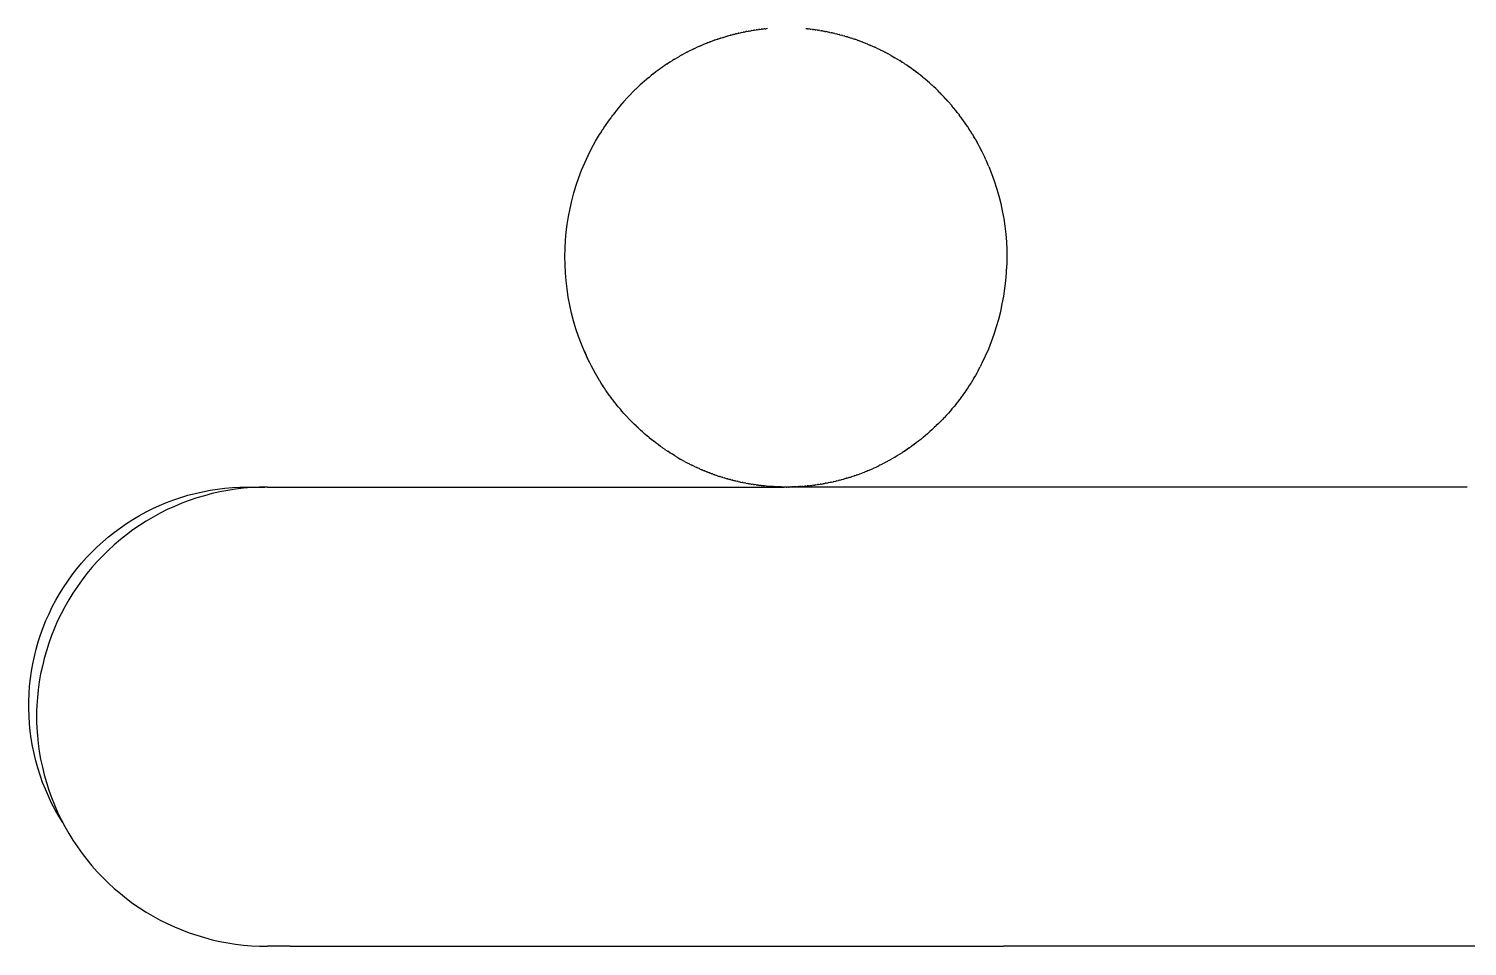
# Model space of a CAD drawing. Header units: millimetres. Extents: x -2163 to 4354, y -841 to 3711.
# Drawn here: x 1582.2 to 1733.4, y -3.2 to 93.3 of the extents above; entities that cross this region are included whole.
import ezdxf

# ---------------------------------------------------------------- set-up
doc = ezdxf.new("R2010")
doc.units = ezdxf.units.MM
doc.header["$MEASUREMENT"] = 0
doc.layers.add('Utwórz2D linie widoczne', color=7, linetype='Continuous', true_color=0x000000)

msp = doc.modelspace()

# ---------------------------------------------------------------- linework, layer by layer
at = {"layer": 'Utwórz2D linie widoczne'}
for p, q in [((1654.62, 92.23), (1654.86, 92.31)), ((1654.9, 92.32), (1654.86, 92.31)), ((1654.9, 92.32), (1655.13, 92.4)), ((1655.17, 92.41), (1655.13, 92.4)), ((1655.17, 92.41), (1655.4, 92.48)), ((1655.45, 92.49), (1655.4, 92.48)), ((1655.45, 92.49), (1655.67, 92.56)), ((1655.72, 92.57), (1655.67, 92.56)), ((1655.72, 92.57), (1655.94, 92.63)), ((1656, 92.65), (1655.94, 92.63)), ((1656, 92.65), (1656.21, 92.7)), ((1656.28, 92.72), (1656.21, 92.7)), ((1656.28, 92.72), (1656.48, 92.77)), ((1656.55, 92.79), (1656.48, 92.77)), ((1656.55, 92.79), (1656.75, 92.84)), ((1656.83, 92.85), (1656.75, 92.84)), ((1656.83, 92.85), (1657.02, 92.9)), ((1657.1, 92.91), (1657.02, 92.9)), ((1657.1, 92.91), (1657.29, 92.95)), ((1657.38, 92.97), (1657.29, 92.95)), ((1657.38, 92.97), (1657.56, 93.01)), ((1657.66, 93.02), (1657.56, 93.01)), ((1657.66, 93.02), (1657.83, 93.06)), ((1657.93, 93.07), (1657.83, 93.06)), ((1657.93, 93.07), (1658.1, 93.1)), ((1658.21, 93.12), (1658.1, 93.1)), ((1658.21, 93.12), (1658.37, 93.15)), ((1658.48, 93.16), (1658.37, 93.15)), ((1658.48, 93.16), (1658.64, 93.19)), ((1658.75, 93.2), (1658.64, 93.19)), ((1658.75, 93.2), (1658.91, 93.22)), ((1659.03, 93.24), (1658.91, 93.22)), ((1659.03, 93.24), (1659.17, 93.26)), ((1659.3, 93.27), (1659.17, 93.26)), ((1659.3, 93.27), (1659.44, 93.29)), ((1659.57, 93.3), (1659.44, 93.29)), ((1659.57, 93.3), (1659.7, 93.31)), ((1659.84, 93.33), (1659.7, 93.31)), ((1664.06, 93.29), (1663.88, 93.31)), ((1664.06, 93.29), (1664.14, 93.29)), ((1664.31, 93.27), (1664.14, 93.29)), ((1664.31, 93.27), (1664.41, 93.26)), ((1664.57, 93.24), (1664.41, 93.26)), ((1664.57, 93.24), (1664.67, 93.22)), ((1664.83, 93.2), (1664.67, 93.22)), ((1664.83, 93.2), (1664.94, 93.19)), ((1665.09, 93.16), (1664.94, 93.19)), ((1665.09, 93.16), (1665.21, 93.15)), ((1665.35, 93.12), (1665.21, 93.15)), ((1665.35, 93.12), (1665.48, 93.1)), ((1665.62, 93.08), (1665.48, 93.1)), ((1665.62, 93.08), (1665.75, 93.06)), ((1665.88, 93.03), (1665.75, 93.06)), ((1665.88, 93.03), (1666.01, 93.01)), ((1666.14, 92.98), (1666.01, 93.01)), ((1666.14, 92.98), (1666.28, 92.95)), ((1666.41, 92.93), (1666.28, 92.95)), ((1666.41, 92.93), (1666.55, 92.9)), ((1666.67, 92.87), (1666.55, 92.9)), ((1666.67, 92.87), (1666.82, 92.84)), ((1666.93, 92.81), (1666.82, 92.84)), ((1666.93, 92.81), (1667.1, 92.77)), ((1667.2, 92.75), (1667.1, 92.77)), ((1667.2, 92.75), (1667.37, 92.7)), ((1667.46, 92.68), (1667.37, 92.7)), ((1667.46, 92.68), (1667.64, 92.63)), ((1667.73, 92.61), (1667.64, 92.63)), ((1667.73, 92.61), (1667.91, 92.56)), ((1667.99, 92.53), (1667.91, 92.56)), ((1667.99, 92.53), (1668.18, 92.48)), ((1668.26, 92.45), (1668.18, 92.48)), ((1668.26, 92.45), (1668.45, 92.4)), ((1668.52, 92.37), (1668.45, 92.4)), ((1668.52, 92.37), (1668.72, 92.31)), ((1668.79, 92.29), (1668.72, 92.31)), ((1668.79, 92.29), (1668.99, 92.22)), ((1651.37, 90.84), (1651.12, 90.71)), ((1651.37, 90.84), (1651.38, 90.85)), ((1651.64, 90.98), (1651.38, 90.85)), ((1651.64, 90.98), (1651.65, 90.98)), ((1651.91, 91.11), (1651.65, 90.98)), ((1652.04, 91.18), (1651.91, 91.12)), ((1651.91, 91.11), (1651.91, 91.12)), ((1652.04, 91.18), (1652.31, 91.31)), ((1652.71, 91.49), (1652.31, 91.31)), ((1652.71, 91.49), (1652.97, 91.6)), ((1652.98, 91.61), (1652.97, 91.6)), ((1652.98, 91.61), (1653.24, 91.71)), ((1653.25, 91.72), (1653.24, 91.71)), ((1653.25, 91.72), (1653.51, 91.82)), ((1653.53, 91.83), (1653.51, 91.82)), ((1653.53, 91.83), (1653.78, 91.93)), ((1653.8, 91.94), (1653.78, 91.93)), ((1653.8, 91.94), (1654.05, 92.03)), ((1654.07, 92.04), (1654.05, 92.03)), ((1654.07, 92.04), (1654.32, 92.13)), ((1654.35, 92.14), (1654.32, 92.13)), ((1654.35, 92.14), (1654.59, 92.22)), ((1654.62, 92.23), (1654.59, 92.22)), ((1669.05, 92.2), (1668.99, 92.22)), ((1669.05, 92.2), (1669.26, 92.13)), ((1669.32, 92.11), (1669.26, 92.13)), ((1669.32, 92.11), (1669.53, 92.03)), ((1669.58, 92.01), (1669.53, 92.03)), ((1669.58, 92.01), (1669.8, 91.93)), ((1669.85, 91.91), (1669.8, 91.93)), ((1669.85, 91.91), (1670.07, 91.82)), ((1670.11, 91.81), (1670.07, 91.82)), ((1670.11, 91.81), (1670.34, 91.71)), ((1670.37, 91.7), (1670.34, 91.71)), ((1670.37, 91.7), (1670.6, 91.6)), ((1670.64, 91.59), (1670.6, 91.6)), ((1670.64, 91.59), (1670.87, 91.49)), ((1670.9, 91.47), (1670.87, 91.49)), ((1670.9, 91.47), (1671.14, 91.37)), ((1671.16, 91.36), (1671.14, 91.37)), ((1671.16, 91.36), (1671.4, 91.24)), ((1671.42, 91.23), (1671.4, 91.24)), ((1671.42, 91.23), (1671.67, 91.12)), ((1671.68, 91.11), (1671.67, 91.12)), ((1671.68, 91.11), (1671.93, 90.98)), ((1671.94, 90.98), (1671.93, 90.98)), ((1671.94, 90.98), (1672.19, 90.85)), ((1672.2, 90.85), (1672.19, 90.85)), ((1672.2, 90.85), (1672.45, 90.71)), ((1648.8, 89.28), (1648.59, 89.13)), ((1648.8, 89.28), (1648.83, 89.3)), ((1649.05, 89.45), (1648.83, 89.3)), ((1649.05, 89.45), (1649.08, 89.47)), ((1649.3, 89.62), (1649.08, 89.47)), ((1649.3, 89.62), (1649.33, 89.64)), ((1649.56, 89.79), (1649.33, 89.64)), ((1649.56, 89.79), (1649.58, 89.8)), ((1649.81, 89.95), (1649.58, 89.8)), ((1649.81, 89.95), (1649.84, 89.97)), ((1650.07, 90.11), (1649.84, 89.97)), ((1650.07, 90.11), (1650.09, 90.12)), ((1650.33, 90.26), (1650.09, 90.12)), ((1650.33, 90.26), (1650.35, 90.27)), ((1650.59, 90.41), (1650.35, 90.27)), ((1650.59, 90.41), (1650.6, 90.42)), ((1650.85, 90.56), (1650.6, 90.42)), ((1650.85, 90.56), (1650.86, 90.57)), ((1651.11, 90.7), (1650.86, 90.57)), ((1651.11, 90.7), (1651.12, 90.71)), ((1672.84, 90.5), (1672.45, 90.71)), ((1672.84, 90.5), (1673.23, 90.27)), ((1673.48, 90.13), (1673.23, 90.27)), ((1673.48, 90.13), (1673.49, 90.12)), ((1673.73, 89.97), (1673.49, 90.12)), ((1673.73, 89.97), (1673.74, 89.97)), ((1673.98, 89.81), (1673.74, 89.97)), ((1673.98, 89.81), (1674, 89.8)), ((1674.23, 89.65), (1674, 89.8)), ((1674.23, 89.65), (1674.25, 89.64)), ((1674.48, 89.49), (1674.25, 89.64)), ((1674.48, 89.49), (1674.5, 89.47)), ((1674.72, 89.32), (1674.5, 89.47)), ((1674.72, 89.32), (1674.74, 89.3)), ((1674.97, 89.14), (1674.74, 89.3)), ((1646.88, 87.78), (1646.69, 87.61)), ((1646.88, 87.78), (1646.92, 87.81)), ((1647.12, 87.98), (1646.92, 87.81)), ((1647.12, 87.98), (1647.15, 88.01)), ((1647.35, 88.17), (1647.15, 88.01)), ((1647.35, 88.17), (1647.39, 88.2)), ((1647.59, 88.37), (1647.39, 88.2)), ((1647.59, 88.37), (1647.62, 88.4)), ((1647.83, 88.56), (1647.62, 88.4)), ((1647.83, 88.56), (1647.86, 88.58)), ((1648.07, 88.74), (1647.86, 88.58)), ((1648.07, 88.74), (1648.1, 88.77)), ((1648.31, 88.93), (1648.1, 88.77)), ((1648.31, 88.93), (1648.34, 88.95)), ((1648.56, 89.11), (1648.34, 88.95)), ((1648.56, 89.11), (1648.59, 89.13)), ((1674.97, 89.14), (1674.99, 89.13)), ((1675.21, 88.97), (1674.99, 89.13)), ((1675.21, 88.97), (1675.24, 88.95)), ((1675.45, 88.79), (1675.24, 88.95)), ((1675.45, 88.79), (1675.48, 88.77)), ((1675.69, 88.6), (1675.48, 88.77)), ((1675.69, 88.6), (1675.72, 88.58)), ((1675.93, 88.42), (1675.72, 88.58)), ((1675.93, 88.42), (1675.96, 88.4)), ((1676.16, 88.23), (1675.96, 88.4)), ((1676.16, 88.23), (1676.19, 88.2)), ((1676.4, 88.03), (1676.19, 88.2)), ((1676.4, 88.03), (1676.43, 88.01)), ((1676.63, 87.84), (1676.43, 88.01)), ((1676.63, 87.84), (1676.66, 87.81)), ((1676.86, 87.64), (1676.66, 87.81)), ((1645.34, 86.3), (1645.16, 86.11)), ((1645.34, 86.3), (1645.37, 86.34)), ((1645.55, 86.52), (1645.37, 86.34)), ((1645.55, 86.52), (1645.58, 86.56)), ((1645.76, 86.74), (1645.58, 86.56)), ((1645.76, 86.74), (1645.8, 86.77)), ((1645.98, 86.95), (1645.8, 86.77)), ((1645.98, 86.95), (1646.02, 86.99)), ((1646.2, 87.16), (1646.02, 86.99)), ((1646.2, 87.16), (1646.24, 87.2)), ((1646.43, 87.37), (1646.24, 87.2)), ((1646.43, 87.37), (1646.46, 87.4)), ((1646.66, 87.58), (1646.46, 87.4)), ((1646.66, 87.58), (1646.69, 87.61)), ((1676.86, 87.64), (1676.89, 87.61)), ((1677.08, 87.43), (1676.89, 87.61)), ((1677.08, 87.43), (1677.11, 87.4)), ((1677.31, 87.23), (1677.11, 87.4)), ((1677.31, 87.23), (1677.34, 87.2)), ((1677.53, 87.02), (1677.34, 87.2)), ((1677.53, 87.02), (1677.56, 86.99)), ((1677.75, 86.81), (1677.56, 86.99)), ((1677.75, 86.81), (1677.78, 86.77)), ((1677.96, 86.59), (1677.78, 86.77)), ((1677.96, 86.59), (1678, 86.56)), ((1678.18, 86.37), (1678, 86.56)), ((1678.18, 86.37), (1678.21, 86.34)), ((1678.39, 86.15), (1678.21, 86.34)), ((1643.93, 84.69), (1643.95, 84.72)), ((1644.12, 84.93), (1643.95, 84.72)), ((1644.12, 84.93), (1644.14, 84.96)), ((1644.31, 85.16), (1644.14, 84.96)), ((1644.31, 85.16), (1644.34, 85.2)), ((1644.51, 85.4), (1644.34, 85.2)), ((1644.51, 85.4), (1644.54, 85.43)), ((1644.71, 85.63), (1644.54, 85.43)), ((1644.71, 85.63), (1644.74, 85.66)), ((1644.92, 85.85), (1644.74, 85.66)), ((1644.92, 85.85), (1644.95, 85.89)), ((1645.12, 86.08), (1644.95, 85.89)), ((1645.12, 86.08), (1645.16, 86.11)), ((1678.39, 86.15), (1678.42, 86.11)), ((1678.6, 85.92), (1678.42, 86.11)), ((1678.6, 85.92), (1678.63, 85.89)), ((1678.8, 85.7), (1678.63, 85.89)), ((1678.8, 85.7), (1678.83, 85.66)), ((1679.01, 85.47), (1678.83, 85.66)), ((1679.01, 85.47), (1679.04, 85.43)), ((1679.21, 85.23), (1679.04, 85.43)), ((1679.21, 85.23), (1679.24, 85.2)), ((1679.4, 85), (1679.24, 85.2)), ((1679.4, 85), (1679.43, 84.96)), ((1679.6, 84.76), (1679.43, 84.96)), ((1679.6, 84.76), (1679.63, 84.72)), ((1679.79, 84.52), (1679.63, 84.72)), ((1642.84, 83.22), (1642.68, 82.99)), ((1642.84, 83.22), (1642.86, 83.24)), ((1643.01, 83.47), (1642.86, 83.24)), ((1643.01, 83.47), (1643.03, 83.5)), ((1643.19, 83.72), (1643.03, 83.5)), ((1643.19, 83.72), (1643.21, 83.75)), ((1643.37, 83.96), (1643.21, 83.75)), ((1643.37, 83.96), (1643.39, 83.99)), ((1643.55, 84.21), (1643.39, 83.99)), ((1643.55, 84.21), (1643.57, 84.24)), ((1643.74, 84.45), (1643.57, 84.24)), ((1643.74, 84.45), (1643.76, 84.48)), ((1643.93, 84.69), (1643.76, 84.48)), ((1679.79, 84.52), (1679.82, 84.48)), ((1679.98, 84.28), (1679.82, 84.48)), ((1679.98, 84.28), (1680.01, 84.24)), ((1680.16, 84.03), (1680.01, 84.24)), ((1680.16, 84.03), (1680.19, 83.99)), ((1680.34, 83.78), (1680.19, 83.99)), ((1680.34, 83.78), (1680.37, 83.75)), ((1680.52, 83.53), (1680.37, 83.75)), ((1680.52, 83.53), (1680.55, 83.5)), ((1680.7, 83.28), (1680.55, 83.5)), ((1680.7, 83.28), (1680.72, 83.24)), ((1680.87, 83.02), (1680.72, 83.24)), ((1641.76, 81.48), (1642.18, 82.2)), ((1642.18, 82.2), (1642.19, 82.22)), ((1642.34, 82.46), (1642.19, 82.22)), ((1642.34, 82.46), (1642.35, 82.48)), ((1642.5, 82.71), (1642.35, 82.48)), ((1642.5, 82.71), (1642.52, 82.73)), ((1642.67, 82.97), (1642.52, 82.73)), ((1642.67, 82.97), (1642.68, 82.99)), ((1680.87, 83.02), (1680.89, 82.99)), ((1681.04, 82.76), (1680.89, 82.99)), ((1681.04, 82.76), (1681.06, 82.73)), ((1681.21, 82.51), (1681.06, 82.73)), ((1681.21, 82.51), (1681.23, 82.48)), ((1681.37, 82.24), (1681.23, 82.48)), ((1681.37, 82.24), (1681.39, 82.22)), ((1681.53, 81.98), (1681.39, 82.22)), ((1681.53, 81.98), (1681.54, 81.95)), ((1681.68, 81.72), (1681.54, 81.95)), ((1681.68, 81.72), (1681.7, 81.69)), ((1681.84, 81.45), (1681.7, 81.69)), ((1640.98, 79.98), (1641.35, 80.73)), ((1641.35, 80.73), (1641.76, 81.48)), ((1681.84, 81.45), (1681.85, 81.43)), ((1681.99, 81.18), (1681.85, 81.43)), ((1681.99, 81.18), (1682, 81.16)), ((1682.13, 80.91), (1682, 81.16)), ((1682.13, 80.91), (1682.14, 80.89)), ((1682.27, 80.64), (1682.14, 80.89)), ((1682.27, 80.64), (1682.28, 80.62)), ((1682.41, 80.37), (1682.28, 80.62)), ((1682.41, 80.37), (1682.42, 80.35)), ((1682.54, 80.09), (1682.42, 80.35)), ((1640.3, 78.43), (1640.63, 79.21)), ((1640.63, 79.21), (1640.98, 79.98)), ((1682.54, 80.09), (1682.55, 80.08)), ((1682.68, 79.82), (1682.55, 80.08)), ((1682.68, 79.82), (1682.68, 79.81)), ((1682.8, 79.54), (1682.68, 79.81)), ((1682.8, 79.54), (1682.99, 79.12)), ((1683.1, 78.84), (1682.99, 79.12)), ((1683.1, 78.84), (1683.41, 78.08)), ((1639.73, 76.85), (1640, 77.65)), ((1640, 77.65), (1640.3, 78.43)), ((1683.41, 78.08), (1683.68, 77.31)), ((1683.68, 77.31), (1683.93, 76.53)), ((1639.27, 75.22), (1639.49, 76.04)), ((1639.49, 76.04), (1639.73, 76.85)), ((1683.93, 76.53), (1684.16, 75.75)), ((1684.16, 75.75), (1684.36, 74.95)), ((1638.92, 73.57), (1639.08, 74.4)), ((1639.08, 74.4), (1639.27, 75.22)), ((1684.36, 74.95), (1684.53, 74.15)), ((1684.53, 74.15), (1684.68, 73.35)), ((1638.69, 71.9), (1638.79, 72.74)), ((1638.79, 72.74), (1638.92, 73.57)), ((1684.68, 73.35), (1684.8, 72.54)), ((1638.61, 71.06), (1638.69, 71.9)), ((1684.8, 72.54), (1684.89, 71.72)), ((1684.89, 71.72), (1684.96, 70.91)), ((1638.54, 69.35), (1638.56, 70.21)), ((1638.56, 70.21), (1638.61, 71.06)), ((1684.96, 70.91), (1685, 70.09)), ((1685, 70.09), (1685.01, 69.27)), ((1638.56, 68.5), (1638.54, 69.35)), ((1638.6, 67.64), (1638.56, 68.5)), ((1684.96, 67.63), (1685, 68.45)), ((1685.01, 69.27), (1685, 68.45)), ((1638.67, 66.79), (1638.6, 67.64)), ((1638.77, 65.94), (1638.67, 66.79)), ((1684.8, 66), (1684.89, 66.81)), ((1684.89, 66.81), (1684.96, 67.63)), ((1638.9, 65.09), (1638.77, 65.94)), ((1639.06, 64.25), (1638.9, 65.09)), ((1684.53, 64.38), (1684.68, 65.18)), ((1684.68, 65.18), (1684.8, 66)), ((1639.24, 63.41), (1639.06, 64.25)), ((1684.16, 62.77), (1684.36, 63.57)), ((1684.36, 63.57), (1684.53, 64.38)), ((1639.46, 62.58), (1639.24, 63.41)), ((1639.7, 61.76), (1639.46, 62.58)), ((1683.93, 61.98), (1684.16, 62.77)), ((1639.98, 60.95), (1639.7, 61.76)), ((1640.28, 60.15), (1639.98, 60.95)), ((1683.4, 60.43), (1683.68, 61.2)), ((1683.68, 61.2), (1683.93, 61.98)), ((1640.6, 59.36), (1640.28, 60.15)), ((1640.59, 59.4), (1640.78, 58.98)), ((1640.96, 58.58), (1640.6, 59.36)), ((1682.77, 58.91), (1683.1, 59.66)), ((1683.1, 59.66), (1683.4, 60.43)), ((1640.9, 58.71), (1640.78, 58.98)), ((1640.9, 58.71), (1640.9, 58.7)), ((1641.03, 58.44), (1640.9, 58.7)), ((1641.34, 57.81), (1640.96, 58.58)), ((1641.03, 58.44), (1641.03, 58.43)), ((1641.1, 58.3), (1641.03, 58.43)), ((1641.75, 57.06), (1641.34, 57.81)), ((1682, 57.36), (1682.21, 57.76)), ((1682.28, 57.9), (1682.21, 57.76)), ((1682.28, 57.9), (1682.41, 58.16)), ((1682.42, 58.17), (1682.41, 58.16)), ((1682.42, 58.17), (1682.77, 58.91)), ((1642.18, 56.32), (1641.75, 57.06)), ((1642.19, 56.3), (1642.18, 56.32)), ((1642.19, 56.3), (1642.21, 56.28)), ((1642.35, 56.04), (1642.21, 56.28)), ((1642.35, 56.04), (1642.37, 56.01)), ((1642.52, 55.79), (1642.37, 56.01)), ((1681.23, 56.04), (1681.07, 55.81)), ((1681.23, 56.04), (1681.24, 56.06)), ((1681.39, 56.3), (1681.24, 56.06)), ((1681.39, 56.3), (1681.4, 56.32)), ((1681.54, 56.57), (1681.4, 56.32)), ((1681.54, 56.57), (1681.55, 56.58)), ((1681.7, 56.83), (1681.55, 56.58)), ((1681.85, 57.09), (1681.7, 56.84)), ((1681.7, 56.83), (1681.7, 56.84)), ((1682, 57.36), (1681.85, 57.1)), ((1681.85, 57.09), (1681.85, 57.1)), ((1642.52, 55.79), (1642.54, 55.76)), ((1642.68, 55.53), (1642.54, 55.76)), ((1642.68, 55.53), (1642.71, 55.5)), ((1642.86, 55.28), (1642.71, 55.5)), ((1642.86, 55.28), (1642.88, 55.24)), ((1643.03, 55.02), (1642.88, 55.24)), ((1643.03, 55.02), (1643.05, 54.99)), ((1643.21, 54.77), (1643.05, 54.99)), ((1643.21, 54.77), (1643.23, 54.74)), ((1643.39, 54.53), (1643.23, 54.74)), ((1643.39, 54.53), (1643.42, 54.49)), ((1643.57, 54.28), (1643.42, 54.49)), ((1680.19, 54.53), (1680.03, 54.31)), ((1680.19, 54.53), (1680.21, 54.56)), ((1680.37, 54.77), (1680.21, 54.56)), ((1680.37, 54.77), (1680.39, 54.8)), ((1680.55, 55.02), (1680.39, 54.8)), ((1680.55, 55.02), (1680.57, 55.05)), ((1680.72, 55.28), (1680.57, 55.05)), ((1680.72, 55.28), (1680.74, 55.3)), ((1680.89, 55.53), (1680.74, 55.3)), ((1680.89, 55.53), (1680.91, 55.55)), ((1681.06, 55.79), (1680.91, 55.55)), ((1681.06, 55.79), (1681.07, 55.81)), ((1643.57, 54.28), (1643.6, 54.24)), ((1643.76, 54.04), (1643.6, 54.24)), ((1643.76, 54.04), (1643.79, 54)), ((1643.95, 53.8), (1643.79, 54)), ((1643.95, 53.8), (1643.98, 53.76)), ((1644.14, 53.56), (1643.98, 53.76)), ((1644.14, 53.56), (1644.18, 53.52)), ((1644.34, 53.32), (1644.18, 53.52)), ((1644.34, 53.32), (1644.37, 53.29)), ((1644.54, 53.09), (1644.37, 53.29)), ((1644.54, 53.09), (1644.57, 53.05)), ((1644.74, 52.86), (1644.57, 53.05)), ((1679.04, 53.09), (1678.87, 52.89)), ((1679.04, 53.09), (1679.07, 53.12)), ((1679.24, 53.32), (1679.07, 53.12)), ((1679.24, 53.32), (1679.27, 53.36)), ((1679.43, 53.56), (1679.27, 53.36)), ((1679.43, 53.56), (1679.46, 53.59)), ((1679.63, 53.8), (1679.46, 53.59)), ((1679.63, 53.8), (1679.65, 53.83)), ((1679.82, 54.04), (1679.65, 53.83)), ((1679.82, 54.04), (1679.84, 54.07)), ((1680.01, 54.28), (1679.84, 54.07)), ((1680.01, 54.28), (1680.03, 54.31)), ((1644.74, 52.86), (1644.78, 52.82)), ((1644.95, 52.63), (1644.78, 52.82)), ((1644.95, 52.63), (1644.98, 52.6)), ((1645.16, 52.41), (1644.98, 52.6)), ((1645.16, 52.41), (1645.19, 52.37)), ((1645.37, 52.18), (1645.19, 52.37)), ((1645.37, 52.18), (1645.4, 52.15)), ((1645.58, 51.96), (1645.4, 52.15)), ((1645.58, 51.96), (1645.62, 51.93)), ((1645.8, 51.75), (1645.62, 51.93)), ((1645.8, 51.75), (1645.83, 51.71)), ((1646.02, 51.53), (1645.83, 51.71)), ((1646.02, 51.53), (1646.05, 51.5)), ((1646.24, 51.32), (1646.05, 51.5)), ((1677.56, 51.53), (1677.37, 51.36)), ((1677.56, 51.53), (1677.59, 51.57)), ((1677.78, 51.75), (1677.59, 51.57)), ((1677.78, 51.75), (1677.81, 51.78)), ((1678, 51.96), (1677.81, 51.78)), ((1678, 51.96), (1678.03, 52)), ((1678.21, 52.18), (1678.03, 52)), ((1678.21, 52.18), (1678.24, 52.22)), ((1678.42, 52.41), (1678.24, 52.22)), ((1678.42, 52.41), (1678.45, 52.44)), ((1678.63, 52.63), (1678.45, 52.44)), ((1678.63, 52.63), (1678.66, 52.67)), ((1678.83, 52.86), (1678.66, 52.67)), ((1678.83, 52.86), (1678.87, 52.89)), ((1646.24, 51.32), (1646.27, 51.29)), ((1646.46, 51.11), (1646.27, 51.29)), ((1646.46, 51.11), (1646.5, 51.09)), ((1646.69, 50.91), (1646.5, 51.09)), ((1646.69, 50.91), (1646.72, 50.88)), ((1646.92, 50.71), (1646.72, 50.88)), ((1646.92, 50.71), (1646.95, 50.68)), ((1647.15, 50.51), (1646.95, 50.68)), ((1647.15, 50.51), (1647.18, 50.49)), ((1647.39, 50.32), (1647.18, 50.49)), ((1647.39, 50.32), (1647.41, 50.29)), ((1647.62, 50.12), (1647.41, 50.29)), ((1647.62, 50.12), (1647.65, 50.1)), ((1647.86, 49.94), (1647.65, 50.1)), ((1647.86, 49.94), (1647.89, 49.92)), ((1648.1, 49.75), (1647.89, 49.92)), ((1675.72, 49.94), (1675.51, 49.78)), ((1675.72, 49.94), (1675.75, 49.96)), ((1675.96, 50.12), (1675.75, 49.96)), ((1675.96, 50.12), (1675.99, 50.15)), ((1676.19, 50.32), (1675.99, 50.15)), ((1676.19, 50.32), (1676.23, 50.35)), ((1676.43, 50.51), (1676.23, 50.35)), ((1676.43, 50.51), (1676.46, 50.54)), ((1676.66, 50.71), (1676.46, 50.54)), ((1676.66, 50.71), (1676.69, 50.74)), ((1676.89, 50.91), (1676.69, 50.74)), ((1676.89, 50.91), (1676.92, 50.94)), ((1677.11, 51.11), (1676.92, 50.94)), ((1677.11, 51.11), (1677.15, 51.15)), ((1677.34, 51.32), (1677.15, 51.15)), ((1677.34, 51.32), (1677.37, 51.36)), ((1648.1, 49.75), (1648.13, 49.73)), ((1648.34, 49.57), (1648.13, 49.73)), ((1648.34, 49.57), (1648.37, 49.55)), ((1648.59, 49.39), (1648.37, 49.55)), ((1648.59, 49.39), (1648.61, 49.38)), ((1648.83, 49.22), (1648.61, 49.38)), ((1648.83, 49.22), (1648.85, 49.2)), ((1649.08, 49.05), (1648.85, 49.2)), ((1649.08, 49.05), (1649.1, 49.03)), ((1649.33, 48.88), (1649.1, 49.03)), ((1649.33, 48.88), (1649.35, 48.87)), ((1649.58, 48.72), (1649.35, 48.87)), ((1649.58, 48.72), (1649.6, 48.71)), ((1649.84, 48.55), (1649.6, 48.71)), ((1649.84, 48.55), (1649.85, 48.55)), ((1650.09, 48.4), (1649.85, 48.55)), ((1650.09, 48.4), (1650.1, 48.39)), ((1673.49, 48.4), (1673.25, 48.26)), ((1673.49, 48.4), (1673.51, 48.41)), ((1673.74, 48.55), (1673.51, 48.41)), ((1673.74, 48.55), (1673.77, 48.57)), ((1674, 48.72), (1673.77, 48.57)), ((1674, 48.72), (1674.02, 48.73)), ((1674.25, 48.88), (1674.02, 48.73)), ((1674.25, 48.88), (1674.27, 48.9)), ((1674.5, 49.05), (1674.27, 48.9)), ((1674.5, 49.05), (1674.53, 49.07)), ((1674.74, 49.22), (1674.53, 49.07)), ((1674.74, 49.22), (1674.78, 49.24)), ((1674.99, 49.39), (1674.78, 49.24)), ((1674.99, 49.39), (1675.02, 49.41)), ((1675.24, 49.57), (1675.02, 49.41)), ((1675.24, 49.57), (1675.27, 49.59)), ((1675.48, 49.75), (1675.27, 49.59)), ((1675.48, 49.75), (1675.51, 49.78)), ((1650.35, 48.25), (1650.1, 48.39)), ((1650.35, 48.25), (1650.73, 48.02)), ((1651.12, 47.81), (1650.73, 48.02)), ((1651.12, 47.81), (1651.38, 47.67)), ((1651.38, 47.67), (1651.63, 47.54)), ((1651.38, 47.67), (1651.38, 47.67)), ((1651.65, 47.53), (1651.63, 47.54)), ((1651.65, 47.53), (1651.89, 47.41)), ((1651.91, 47.4), (1651.89, 47.41)), ((1651.91, 47.4), (1652.15, 47.29)), ((1652.17, 47.28), (1652.15, 47.29)), ((1652.17, 47.28), (1652.42, 47.16)), ((1652.44, 47.15), (1652.42, 47.16)), ((1652.44, 47.15), (1652.68, 47.05)), ((1652.71, 47.03), (1652.68, 47.05)), ((1652.71, 47.03), (1652.94, 46.93)), ((1652.97, 46.92), (1652.94, 46.93)), ((1652.97, 46.92), (1653.2, 46.82)), ((1670.34, 46.81), (1670.6, 46.91)), ((1670.6, 46.92), (1670.87, 47.03)), ((1670.6, 46.92), (1670.6, 46.91)), ((1671.27, 47.21), (1670.87, 47.03)), ((1671.27, 47.21), (1671.54, 47.34)), ((1671.67, 47.4), (1671.54, 47.34)), ((1671.93, 47.53), (1671.67, 47.41)), ((1671.67, 47.4), (1671.67, 47.41)), ((1671.93, 47.53), (1671.94, 47.54)), ((1672.19, 47.67), (1671.94, 47.54)), ((1672.19, 47.67), (1672.2, 47.68)), ((1672.45, 47.81), (1672.2, 47.68)), ((1672.45, 47.81), (1672.47, 47.82)), ((1672.72, 47.95), (1672.47, 47.82)), ((1672.72, 47.95), (1672.73, 47.96)), ((1672.97, 48.1), (1672.73, 47.96)), ((1672.97, 48.1), (1672.99, 48.11)), ((1673.23, 48.25), (1672.99, 48.11)), ((1673.23, 48.25), (1673.25, 48.26)), ((1653.24, 46.81), (1653.2, 46.82)), ((1653.24, 46.81), (1653.47, 46.71)), ((1653.51, 46.7), (1653.47, 46.71)), ((1653.51, 46.7), (1653.73, 46.61)), ((1653.78, 46.59), (1653.73, 46.61)), ((1653.78, 46.59), (1654, 46.51)), ((1654.05, 46.49), (1654, 46.51)), ((1654.05, 46.49), (1654.26, 46.41)), ((1654.32, 46.39), (1654.26, 46.41)), ((1654.32, 46.39), (1654.53, 46.32)), ((1654.59, 46.3), (1654.53, 46.32)), ((1654.59, 46.3), (1654.79, 46.23)), ((1654.86, 46.21), (1654.79, 46.23)), ((1654.86, 46.21), (1655.06, 46.15)), ((1655.13, 46.12), (1655.06, 46.15)), ((1655.13, 46.12), (1655.32, 46.07)), ((1655.4, 46.04), (1655.32, 46.07)), ((1655.4, 46.04), (1655.59, 45.99)), ((1655.67, 45.96), (1655.59, 45.99)), ((1655.67, 45.96), (1655.85, 45.91)), ((1655.94, 45.89), (1655.85, 45.91)), ((1655.94, 45.89), (1656.12, 45.84)), ((1656.21, 45.82), (1656.12, 45.84)), ((1656.21, 45.82), (1656.38, 45.77)), ((1656.48, 45.75), (1656.38, 45.77)), ((1656.48, 45.75), (1656.65, 45.71)), ((1656.75, 45.68), (1656.65, 45.71)), ((1656.75, 45.68), (1656.91, 45.65)), ((1657.02, 45.62), (1656.91, 45.65)), ((1657.02, 45.62), (1657.17, 45.59)), ((1657.29, 45.57), (1657.17, 45.59)), ((1657.29, 45.57), (1657.44, 45.54)), ((1657.56, 45.51), (1657.44, 45.54)), ((1657.56, 45.51), (1657.7, 45.49)), ((1657.83, 45.46), (1657.7, 45.49)), ((1657.83, 45.46), (1657.96, 45.44)), ((1658.1, 45.42), (1657.96, 45.44)), ((1658.1, 45.42), (1658.22, 45.4)), ((1658.37, 45.37), (1658.22, 45.4)), ((1658.37, 45.37), (1658.48, 45.36)), ((1665.21, 45.37), (1665.1, 45.36)), ((1665.21, 45.37), (1665.37, 45.4)), ((1665.48, 45.42), (1665.37, 45.4)), ((1665.48, 45.42), (1665.65, 45.45)), ((1665.75, 45.46), (1665.65, 45.45)), ((1665.75, 45.46), (1665.92, 45.5)), ((1666.01, 45.51), (1665.92, 45.5)), ((1666.01, 45.51), (1666.2, 45.55)), ((1666.28, 45.57), (1666.2, 45.55)), ((1666.28, 45.57), (1666.47, 45.61)), ((1666.55, 45.62), (1666.47, 45.61)), ((1666.55, 45.62), (1666.75, 45.67)), ((1666.82, 45.68), (1666.75, 45.67)), ((1666.82, 45.68), (1667.03, 45.73)), ((1667.1, 45.75), (1667.03, 45.73)), ((1667.1, 45.75), (1667.3, 45.8)), ((1667.37, 45.82), (1667.3, 45.8)), ((1667.37, 45.82), (1667.58, 45.87)), ((1667.64, 45.89), (1667.58, 45.87)), ((1667.64, 45.89), (1667.85, 45.95)), ((1667.91, 45.96), (1667.85, 45.95)), ((1667.91, 45.96), (1668.13, 46.03)), ((1668.18, 46.04), (1668.13, 46.03)), ((1668.18, 46.04), (1668.41, 46.11)), ((1668.45, 46.12), (1668.41, 46.11)), ((1668.45, 46.12), (1668.68, 46.2)), ((1668.72, 46.21), (1668.68, 46.2)), ((1668.72, 46.21), (1668.96, 46.29)), ((1668.99, 46.3), (1668.96, 46.29)), ((1668.99, 46.3), (1669.23, 46.38)), ((1669.26, 46.39), (1669.23, 46.38)), ((1669.26, 46.39), (1669.51, 46.48)), ((1669.53, 46.49), (1669.51, 46.48)), ((1669.53, 46.49), (1669.78, 46.58)), ((1669.8, 46.59), (1669.78, 46.58)), ((1669.8, 46.59), (1670.05, 46.69)), ((1670.07, 46.7), (1670.05, 46.69)), ((1670.07, 46.7), (1670.32, 46.8)), ((1670.34, 46.81), (1670.32, 46.8)), ((1597.41, 43.76), (1598.16, 44.01)), ((1598.16, 44.01), (1598.91, 44.24)), ((1598.91, 44.24), (1599.68, 44.44)), ((1599.84, 43.96), (1599.05, 43.7)), ((1599.68, 44.44), (1600.45, 44.62)), ((1600.65, 44.2), (1599.84, 43.96)), ((1600.45, 44.62), (1601.23, 44.77)), ((1601.46, 44.42), (1600.65, 44.2)), ((1601.23, 44.77), (1602.01, 44.89)), ((1602.27, 44.6), (1601.46, 44.42)), ((1602.01, 44.89), (1602.8, 44.99)), ((1603.1, 44.76), (1602.27, 44.6)), ((1602.8, 44.99), (1603.59, 45.06)), ((1603.92, 44.89), (1603.1, 44.76)), ((1603.59, 45.06), (1604.38, 45.1)), ((1604.76, 44.99), (1603.92, 44.89)), ((1604.38, 45.1), (1605.17, 45.11)), ((1605.59, 45.06), (1604.76, 44.99)), ((1605.17, 45.11), (1606.98, 45.11)), ((1606.43, 45.1), (1605.59, 45.06)), ((1607.26, 45.11), (1606.43, 45.1)), ((1607.26, 45.11), (1609.66, 45.11)), ((1609.66, 45.11), (1661.53, 45.11)), ((1658.64, 45.33), (1658.48, 45.36)), ((1658.64, 45.33), (1658.74, 45.32)), ((1658.91, 45.3), (1658.74, 45.32)), ((1658.91, 45.3), (1659, 45.28)), ((1659.17, 45.26), (1659, 45.28)), ((1659.17, 45.26), (1659.26, 45.25)), ((1659.44, 45.23), (1659.26, 45.25)), ((1659.44, 45.23), (1659.52, 45.23)), ((1659.7, 45.21), (1659.52, 45.23)), ((1659.7, 45.21), (1659.78, 45.2)), ((1659.97, 45.18), (1659.78, 45.2)), ((1659.97, 45.18), (1660.04, 45.18)), ((1660.23, 45.16), (1660.04, 45.18)), ((1660.23, 45.16), (1660.29, 45.16)), ((1660.49, 45.15), (1660.29, 45.16)), ((1660.49, 45.15), (1660.55, 45.14)), ((1660.75, 45.13), (1660.55, 45.14)), ((1660.75, 45.13), (1660.81, 45.13)), ((1661.01, 45.12), (1660.81, 45.13)), ((1661.01, 45.12), (1661.07, 45.12)), ((1661.27, 45.12), (1661.07, 45.12)), ((1661.27, 45.12), (1661.33, 45.11)), ((1661.53, 45.11), (1661.33, 45.11)), ((1661.53, 45.11), (1661.59, 45.11)), ((1661.79, 45.11), (1661.59, 45.11)), ((1661.79, 45.11), (1661.86, 45.11)), ((1662.05, 45.11), (1661.86, 45.11)), ((1662.05, 45.11), (1662.12, 45.11)), ((1730.48, 45.11), (1662.07, 45.11)), ((1662.3, 45.12), (1662.12, 45.11)), ((1662.3, 45.12), (1662.39, 45.12)), ((1662.56, 45.12), (1662.39, 45.12)), ((1662.56, 45.12), (1662.66, 45.13)), ((1662.82, 45.13), (1662.66, 45.13)), ((1662.82, 45.13), (1662.92, 45.14)), ((1663.09, 45.15), (1662.92, 45.14)), ((1663.09, 45.15), (1663.19, 45.15)), ((1663.35, 45.16), (1663.19, 45.15)), ((1663.35, 45.16), (1663.46, 45.17)), ((1663.61, 45.18), (1663.46, 45.17)), ((1663.61, 45.18), (1663.73, 45.19)), ((1663.88, 45.21), (1663.73, 45.19)), ((1663.88, 45.21), (1664.01, 45.22)), ((1664.14, 45.23), (1664.01, 45.22)), ((1664.14, 45.23), (1664.28, 45.25)), ((1664.41, 45.26), (1664.28, 45.25)), ((1664.41, 45.26), (1664.55, 45.28)), ((1664.67, 45.3), (1664.55, 45.28)), ((1664.67, 45.3), (1664.82, 45.32)), ((1664.94, 45.33), (1664.82, 45.32)), ((1664.94, 45.33), (1665.1, 45.36)), ((1733.41, 45.11), (1730.48, 45.11)), ((1593.81, 42.11), (1594.51, 42.49)), ((1594.51, 42.49), (1595.21, 42.84)), ((1595.21, 42.84), (1595.93, 43.17)), ((1595.98, 42.35), (1595.25, 41.95)), ((1595.93, 43.17), (1596.66, 43.48)), ((1596.73, 42.73), (1595.98, 42.35)), ((1596.66, 43.48), (1597.41, 43.76)), ((1597.49, 43.08), (1596.73, 42.73)), ((1598.27, 43.4), (1597.49, 43.08)), ((1599.05, 43.7), (1598.27, 43.4)), ((1591.81, 40.83), (1592.46, 41.28)), ((1592.46, 41.28), (1593.13, 41.71)), ((1593.13, 41.71), (1593.81, 42.11)), ((1593.82, 41.07), (1593.13, 40.6)), ((1594.52, 41.52), (1593.82, 41.07)), ((1595.25, 41.95), (1594.52, 41.52)), ((1589.36, 38.82), (1589.95, 39.35)), ((1589.95, 39.35), (1590.55, 39.87)), ((1590.55, 39.87), (1591.17, 40.36)), ((1591.8, 39.58), (1591.16, 39.03)), ((1591.17, 40.36), (1591.81, 40.83)), ((1592.46, 40.1), (1591.8, 39.58)), ((1593.13, 40.6), (1592.46, 40.1)), ((1588.25, 37.69), (1588.8, 38.26)), ((1588.8, 38.26), (1589.36, 38.82)), ((1589.95, 37.88), (1589.37, 37.27)), ((1590.55, 38.47), (1589.95, 37.88)), ((1591.16, 39.03), (1590.55, 38.47)), ((1586.74, 35.86), (1587.22, 36.49)), ((1587.22, 36.49), (1587.73, 37.1)), ((1587.73, 37.1), (1588.25, 37.69)), ((1588.81, 36.65), (1588.28, 36)), ((1589.37, 37.27), (1588.81, 36.65)), ((1585.83, 34.56), (1586.27, 35.22)), ((1586.27, 35.22), (1586.74, 35.86)), ((1587.77, 35.34), (1587.28, 34.66)), ((1588.28, 36), (1587.77, 35.34)), ((1585.02, 33.2), (1585.41, 33.89)), ((1585.41, 33.89), (1585.83, 34.56)), ((1586.82, 33.96), (1586.38, 33.25)), ((1587.28, 34.66), (1586.82, 33.96)), ((1583.98, 31.06), (1584.31, 31.79)), ((1584.31, 31.79), (1584.65, 32.5)), ((1584.65, 32.5), (1585.02, 33.2)), ((1585.57, 31.78), (1585.21, 31.02)), ((1585.96, 32.52), (1585.57, 31.78)), ((1586.38, 33.25), (1585.96, 32.52)), ((1583.42, 29.58), (1583.69, 30.33)), ((1583.69, 30.33), (1583.98, 31.06)), ((1584.87, 30.25), (1584.56, 29.48)), ((1585.21, 31.02), (1584.87, 30.25)), ((1582.96, 28.07), (1583.17, 28.83)), ((1583.17, 28.83), (1583.42, 29.58)), ((1584.56, 29.48), (1584.28, 28.69)), ((1582.6, 26.53), (1582.76, 27.3)), ((1582.76, 27.3), (1582.96, 28.07)), ((1584.02, 27.89), (1583.8, 27.08)), ((1584.28, 28.69), (1584.02, 27.89)), ((1582.35, 24.96), (1582.46, 25.75)), ((1582.46, 25.75), (1582.6, 26.53)), ((1583.6, 26.27), (1583.42, 25.45)), ((1583.8, 27.08), (1583.6, 26.27)), ((1582.26, 24.17), (1582.35, 24.96)), ((1583.28, 24.62), (1583.17, 23.79)), ((1583.42, 25.45), (1583.28, 24.62)), ((1582.18, 22.59), (1582.21, 23.38)), ((1582.21, 23.38), (1582.26, 24.17)), ((1583.08, 22.96), (1583.02, 22.13)), ((1583.17, 23.79), (1583.08, 22.96)), ((1582.17, 21.8), (1582.18, 22.59)), ((1582.2, 21.01), (1582.17, 21.8)), ((1583.02, 22.13), (1583, 21.54)), ((1583, 21.54), (1583, 20.96)), ((1582.25, 20.22), (1582.2, 21.01)), ((1582.33, 19.43), (1582.25, 20.22)), ((1583, 20.96), (1583, 20.38)), ((1583, 20.38), (1583.02, 19.79)), ((1583.02, 19.79), (1583.08, 18.96)), ((1582.43, 18.65), (1582.33, 19.43)), ((1582.57, 17.86), (1582.43, 18.65)), ((1583.08, 18.96), (1583.17, 18.13)), ((1582.73, 17.09), (1582.57, 17.86)), ((1582.91, 16.32), (1582.73, 17.09)), ((1583.17, 18.13), (1583.28, 17.3)), ((1583.28, 17.3), (1583.42, 16.47)), ((1583.12, 15.56), (1582.91, 16.32)), ((1583.36, 14.8), (1583.12, 15.56)), ((1583.42, 16.47), (1583.6, 15.65)), ((1583.6, 15.65), (1583.8, 14.84)), ((1583.63, 14.05), (1583.36, 14.8)), ((1583.92, 13.32), (1583.63, 14.05)), ((1583.8, 14.84), (1584.02, 14.03)), ((1584.02, 14.03), (1584.28, 13.23)), ((1584.23, 12.59), (1583.92, 13.32)), ((1584.57, 11.87), (1584.23, 12.59)), ((1584.28, 13.23), (1584.56, 12.44)), ((1584.56, 12.44), (1584.87, 11.67)), ((1584.94, 11.17), (1584.57, 11.87)), ((1584.87, 11.67), (1585.21, 10.9)), ((1585.33, 10.48), (1584.94, 11.17)), ((1585.21, 10.9), (1585.57, 10.14)), ((1585.74, 9.81), (1585.33, 10.48)), ((1585.57, 10.14), (1585.96, 9.4)), ((1585.96, 9.4), (1586.38, 8.67)), ((1586.38, 8.67), (1586.82, 7.96)), ((1586.82, 7.96), (1587.28, 7.26)), ((1587.28, 7.26), (1587.77, 6.58)), ((1587.77, 6.58), (1588.28, 5.92)), ((1588.28, 5.92), (1588.81, 5.27)), ((1588.81, 5.27), (1589.37, 4.65)), ((1589.37, 4.65), (1589.95, 4.04)), ((1589.95, 4.04), (1590.55, 3.45)), ((1590.55, 3.45), (1591.16, 2.89)), ((1591.16, 2.89), (1591.8, 2.34)), ((1591.8, 2.34), (1592.46, 1.82)), ((1592.46, 1.82), (1593.13, 1.32)), ((1593.13, 1.32), (1593.82, 0.85)), ((1593.82, 0.85), (1594.53, 0.4)), ((1594.53, 0.4), (1595.25, -0.03)), ((1595.25, -0.03), (1595.98, -0.43)), ((1595.98, -0.43), (1596.73, -0.81)), ((1596.73, -0.81), (1597.49, -1.16)), ((1597.49, -1.16), (1598.27, -1.48)), ((1598.27, -1.48), (1599.05, -1.78)), ((1599.05, -1.78), (1599.84, -2.04)), ((1599.84, -2.04), (1600.65, -2.28)), ((1600.65, -2.28), (1601.46, -2.5)), ((1601.46, -2.5), (1602.27, -2.68)), ((1602.27, -2.68), (1603.1, -2.84)), ((1603.1, -2.84), (1603.92, -2.97)), ((1603.92, -2.97), (1604.76, -3.07)), ((1604.76, -3.07), (1605.59, -3.14)), ((1605.59, -3.14), (1606.43, -3.18)), ((1606.43, -3.18), (1607.26, -3.19)), ((1609.66, -3.19), (1607.26, -3.19)), ((1609.66, -3.19), (1684.66, -3.19)), ((2177.18, -3.19), (1684.66, -3.19))]:
    msp.add_line(p, q, dxfattribs=at)

doc.saveas('drawing.dxf')
